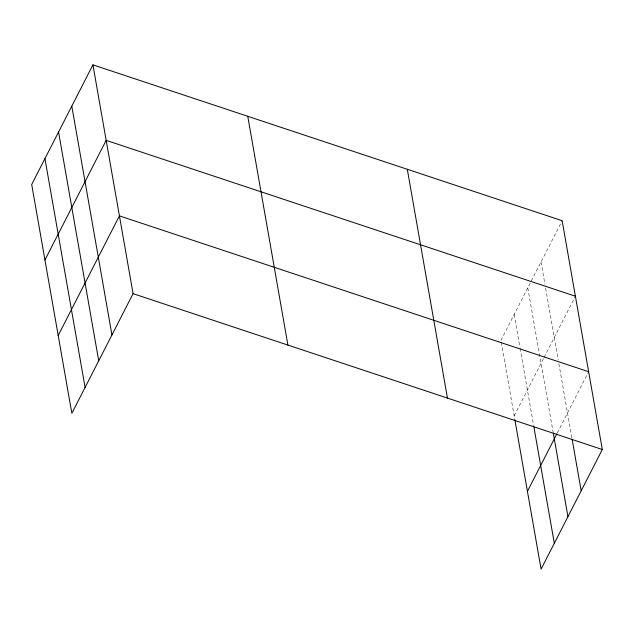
<?xml version="1.0" encoding="UTF-8"?>
<svg xmlns="http://www.w3.org/2000/svg" width="634" height="634" viewBox="0 0 634 634"><rect width="100%" height="100%" fill="white"/><g stroke="black" fill="none" stroke-linecap="round" stroke-linejoin="round"><path stroke-width="0.48" stroke-dasharray="3.17 2.38" d="M500.923 340.339L562.144 220.711M514.182 415.841L543.687 358.178M544.13 357.314L575.395 296.213M557.381 432.816L588.645 371.722M541.024 261.985L544.931 284.246M545.612 288.121L558.182 359.755M558.863 363.631L571.963 438.276M527.789 287.844L553.102 432.079M514.158 314.48L519.935 347.392M520.102 348.359L533.693 425.802M501.264 342.273L514.856 419.716"/><path stroke-width="0.95" d="M92.921 64.858L31.7 184.486L71.856 413.289L133.077 293.661L92.921 64.858L562.144 220.711L602.3 449.514L541.079 569.142L514.856 419.716M44.951 259.995L106.171 140.36L575.395 296.213M58.201 335.497L119.422 215.869L588.645 371.722M527.433 491.35L556.937 433.68M133.077 293.661L602.3 449.514M572.13 439.251L581.18 490.787M553.276 433.046L567.945 516.647M533.868 426.769L554.314 543.29M407.297 169.278L447.453 398.081M247.759 116.284L287.915 345.094M71.793 106.132L111.949 334.942M58.566 131.991L98.722 360.794M44.935 158.627L85.091 387.437"/></g></svg>
